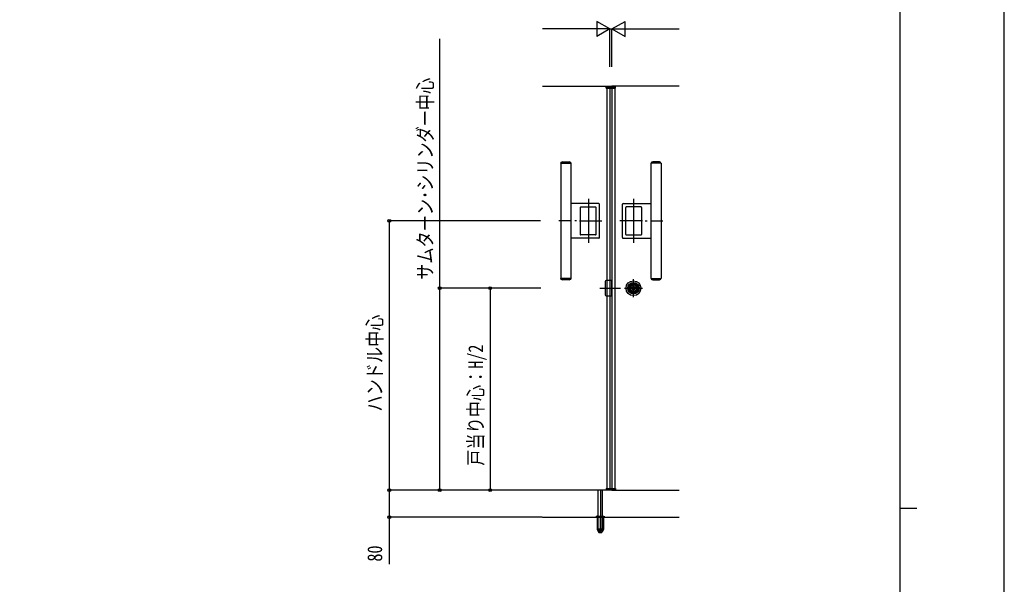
# Model space of a CAD drawing. Units: millimetres, scale not verified. Extents: x -4205 to 4205, y -2970 to 2970.
# Drawn here: x 1279 to 4205, y -101 to 1576 of the extents above; entities that cross this region are included whole.
import ezdxf
from ezdxf.enums import TextEntityAlignment as Align

# ---------------------------------------------------------------- set-up
doc = ezdxf.new("R2010")
doc.units = ezdxf.units.MM
doc.header["$LTSCALE"] = 12
for name, color, linetype in [('0-4_YKK_A1', 4, 'Continuous'), ('0-5_YKK_D', 6, 'Continuous'), ('0-6_YKK_ZWAK', 7, 'Continuous')]:
    doc.layers.add(name, color=color, linetype=linetype)
doc.styles.add('ＭＳ ゴシック', font='')
doc.styles.get('ＭＳ ゴシック').set_extended_font_data('MS Gothic')

msp = doc.modelspace()

# ---------------------------------------------------------------- linework, layer by layer
at = {"layer": '0-4_YKK_A1'}
for p, q in [((3022.12, 1372.63), (3022.33, 1376.68)), ((3048.71, 1377.63), (3023.33, 1377.63)), ((3049.92, 1372.63), (3049.71, 1376.68)), ((3022.12, 1372.63), (3049.92, 1372.63)), ((3024.02, 1374.63), (3048.02, 1374.63)), ((3024.02, 1374.63), (3024.02, 1372.63)), ((3024.02, 1372.63), (3024.02, 183.63)), ((3048.02, 1374.63), (3048.02, 1372.63)), ((3048.02, 1372.63), (3048.02, 183.63)), ((2887.02, 1149.63), (2887.02, 806.63)), ((2887.02, 1149.63), (2889.02, 1149.63)), ((2887.32, 1149.63), (2887.32, 1151)), ((2915.74, 1151.44), (2888.3, 1151.44)), ((2889.02, 1149.63), (2917.02, 1149.63)), ((2892.27, 1153.13), (2911.77, 1153.13)), ((2916.72, 1151), (2916.72, 1149.63)), ((2917.02, 1149.63), (2917.02, 806.63)), ((3155.02, 1149.63), (3155.02, 806.63)), ((3183.02, 1149.63), (3155.02, 1149.63)), ((3155.32, 1151), (3155.32, 1149.63)), ((3156.3, 1151.44), (3183.74, 1151.44)), ((3179.77, 1153.13), (3160.27, 1153.13)), ((3185.02, 1149.63), (3183.02, 1149.63)), ((3184.72, 1149.63), (3184.72, 1151)), ((3185.02, 1149.63), (3185.02, 806.63)), ((3000.02, 1029.63), (2917.02, 1029.63)), ((2969.02, 1043.59), (2969.02, 912.79)), ((3002.02, 928.63), (3002.02, 1027.63)), ((3070.02, 928.63), (3070.02, 1027.63)), ((3072.02, 1029.63), (3155.02, 1029.63)), ((3103.02, 1043.59), (3103.02, 912.79)), ((2945.02, 1018.13), (2945.02, 938.13)), ((2946.52, 1019.63), (2990.52, 1019.63)), ((2992.02, 938.13), (2992.02, 1018.13)), ((3080.02, 938.13), (3080.02, 1018.13)), ((3125.52, 1019.63), (3081.52, 1019.63)), ((3127.02, 1018.13), (3127.02, 938.13)), ((2918.48, 978.13), (2881.52, 978.13)), ((2933.99, 978.13), (2928.25, 978.13)), ((2942.3, 978.13), (3009.13, 978.13)), ((3129.74, 978.13), (3062.91, 978.13)), ((3138.05, 978.13), (3143.79, 978.13)), ((3153.56, 978.13), (3190.52, 978.13)), ((2990.52, 936.63), (2946.52, 936.63)), ((3081.52, 936.63), (3125.52, 936.63)), ((3000.02, 926.63), (2917.02, 926.63)), ((3072.02, 926.63), (3155.02, 926.63)), ((2917.02, 806.63), (2887.02, 806.63)), ((2887.32, 805.26), (2887.32, 806.63)), ((2888.3, 804.82), (2915.74, 804.82)), ((2911.77, 803.13), (2892.27, 803.13)), ((2916.72, 806.63), (2916.72, 805.26)), ((3019.02, 798.16), (3019.02, 758.16)), ((3103.02, 751.13), (3103.02, 805.13)), ((3155.02, 806.63), (3185.02, 806.63)), ((3155.32, 806.63), (3155.32, 805.26)), ((3183.74, 804.82), (3156.3, 804.82)), ((3160.27, 803.13), (3179.77, 803.13)), ((3184.72, 805.26), (3184.72, 806.63)), ((3003.02, 778.16), (3064.02, 778.16)), ((3076.02, 778.13), (3130.02, 778.13)), ((3096.32, 776.48), (3096.32, 779.78)), ((3098.83, 779.78), (3096.32, 779.78)), ((3098.83, 776.48), (3096.32, 776.48)), ((3098.86, 777.19), (3098.86, 779.07)), ((3099.16, 779.37), (3099.81, 779.37)), ((3099.16, 776.89), (3099.81, 776.89)), ((3099.92, 779.41), (3100.11, 779.53)), ((3099.92, 776.85), (3100.11, 776.72)), ((3100.11, 779.53), (3101.17, 779.53)), ((3100.11, 776.72), (3101.17, 776.72)), ((3101.17, 779.53), (3101.27, 779.16)), ((3101.17, 776.72), (3101.33, 777.3)), ((3101.42, 779.16), (3101.27, 779.16)), ((3101.52, 777.45), (3101.71, 777.45)), ((3101.98, 778.26), (3101.7, 778.98)), ((3101.98, 777.09), (3101.9, 777.32)), ((3101.98, 777.09), (3103.13, 777.09)), ((3102.12, 778.17), (3102.35, 778.17)), ((3102.5, 778.29), (3102.61, 778.92)), ((3104.06, 779.16), (3102.91, 779.16)), ((3103.54, 777.97), (3103.43, 777.34)), ((3103.92, 778.09), (3103.69, 778.09)), ((3104.06, 779.16), (3104.14, 778.94)), ((3104.06, 778), (3104.34, 777.28)), ((3104.52, 778.81), (3104.33, 778.81)), ((3104.62, 777.09), (3104.77, 777.09)), ((3104.86, 779.53), (3104.71, 778.96)), ((3104.86, 776.72), (3104.77, 777.09)), ((3105.93, 779.53), (3104.86, 779.53)), ((3106.12, 779.41), (3105.93, 779.53)), ((3106.88, 779.37), (3106.23, 779.37)), ((3106.88, 776.89), (3106.23, 776.89)), ((3107.18, 777.19), (3107.18, 779.07)), ((3109.72, 779.78), (3107.21, 779.78)), ((3109.72, 776.48), (3107.21, 776.48)), ((3109.72, 776.48), (3109.72, 779.78)), ((3022.02, 755.16), (3039.02, 755.16)), ((2998.02, 101.13), (2998.02, 178.13)), ((3004.52, 180.13), (3004.52, 50.13)), ((3011.02, 101.13), (3011.02, 178.13)), ((3022.12, 183.63), (3049.92, 183.63)), ((3022.12, 183.63), (3022.33, 179.58)), ((3048.71, 178.63), (3023.33, 178.63)), ((3024.02, 181.63), (3024.02, 183.63)), ((3024.02, 181.63), (3048.02, 181.63)), ((3048.02, 181.63), (3048.02, 183.63)), ((3049.92, 183.63), (3049.71, 179.58)), ((2833.02, 98.13), (3239.02, 98.13)), ((2991.52, 98.97), (2991.52, 98.13)), ((2991.52, 98.13), (3017.52, 98.13)), ((2991.81, 99.67), (3017.23, 99.67)), ((2995.52, 101.13), (2992.18, 99.91)), ((2995.27, 98.13), (2995.27, 61.1)), ((2995.52, 101.13), (3013.52, 101.13)), ((2995.83, 98.13), (2995.83, 60.13)), ((2996.69, 101.13), (2997.19, 100.63)), ((2997.52, 63.07), (2997.19, 100.63)), ((2997.19, 100.63), (3011.85, 100.63)), ((3003.52, 98.13), (3003.52, 60.13)), ((3005.52, 98.13), (3005.52, 60.13)), ((3011.02, 101.13), (3011.02, 62.33)), ((3011.52, 63.07), (3011.85, 100.63)), ((3012.35, 101.13), (3011.85, 100.63)), ((3013.21, 98.13), (3013.21, 60.13)), ((3013.52, 101.13), (3016.86, 99.91)), ((3013.77, 98.13), (3013.77, 61.1)), ((3017.52, 98.97), (3017.52, 98.13)), ((2995.27, 61.1), (3000.16, 52.63)), ((2995.83, 60.13), (3003.52, 60.13)), ((2998.07, 62.01), (2998.07, 62.33)), ((2998.07, 62.01), (3010.97, 62.01)), ((3003.52, 61.1), (3005.52, 61.1)), ((3005.52, 60.13), (3013.21, 60.13)), ((3013.77, 61.1), (3008.88, 52.63)), ((3010.97, 62.33), (3010.97, 62.01)), ((3001.03, 52.13), (3008.01, 52.13))]:
    msp.add_line(p, q, dxfattribs=at)
for points in [[(2833.02, 1378.13), (3033.02, 1378.13), (3033.02, 178.13), (2833.02, 178.13)], [(3239.02, 1378.13), (3039.02, 1378.13), (3039.02, 178.13), (3239.02, 178.13)], [(3039.02, 755.16), (3039.02, 801.16), (3022.02, 801.16)], [(3106.12, 776.85), (3105.93, 776.72), (3104.86, 776.72)], [(3011.02, 62.33), (2998.02, 62.33), (2998.02, 101.13)]]:
    msp.add_lwpolyline(points, dxfattribs=at)
for radius in [22, 17, 14.4, 14, 11.1, 10.9, 9.9, 4.3]:
    msp.add_circle((3103.02, 778.13), radius, dxfattribs=at)
for centre, radius, start, end in [((3023.33, 1376.63), 1, 90, 177), ((3048.71, 1376.63), 1, 3, 90), ((2888.12, 1151), 0.8, 110.76843, 180), ((2902.02, 1114.35), 40, 104.21682, 110.76843), ((2892.27, 1152.83), 0.3, 90, 104.21682), ((2892.27, 1152.83), 0.3, 61.29529, 90), ((2902.02, 1170.64), 20, 241.29529, 250.4307), ((2895.42, 1152.07), 0.3, 250.4307, 279.9206), ((2902.02, 1114.35), 38, 80.0794, 99.9206), ((2908.62, 1152.07), 0.3, 260.0794, 289.5693), ((2902.02, 1170.64), 20, 289.5693, 298.70471), ((2911.77, 1152.83), 0.3, 90, 118.70471), ((2911.77, 1152.83), 0.3, 75.78318, 90), ((2902.02, 1114.35), 40, 69.23157, 75.78318), ((2915.92, 1151), 0.8, 0, 69.23157), ((3156.12, 1151), 0.8, 110.76843, 180), ((3170.02, 1114.35), 40, 104.21682, 110.76843), ((3160.27, 1152.83), 0.3, 90, 104.21682), ((3160.27, 1152.83), 0.3, 61.29529, 90), ((3170.02, 1170.64), 20, 241.29529, 250.4307), ((3163.42, 1152.07), 0.3, 250.4307, 279.9206), ((3170.02, 1114.35), 38, 80.0794, 99.9206), ((3176.62, 1152.07), 0.3, 260.0794, 289.5693), ((3170.02, 1170.64), 20, 289.5693, 298.70471), ((3179.77, 1152.83), 0.3, 90, 118.70471), ((3179.77, 1152.83), 0.3, 75.78318, 90), ((3170.02, 1114.35), 40, 69.23157, 75.78318), ((3183.92, 1151), 0.8, 0, 69.23157), ((3000.02, 1027.63), 2, 0, 90), ((3072.02, 1027.63), 2, 90, 180), ((2946.52, 1018.13), 1.5, 90, 180), ((2946.52, 1018.13), 1.5, 90, 180), ((2990.52, 1018.13), 1.5, 0, 90), ((2990.52, 1018.13), 1.5, 0, 90), ((3081.52, 1018.13), 1.5, 90, 180), ((3081.52, 1018.13), 1.5, 90, 180), ((3125.52, 1018.13), 1.5, 0, 90), ((3125.52, 1018.13), 1.5, 0, 90), ((2946.52, 938.13), 1.5, 180, 270), ((2946.52, 938.13), 1.5, 180, 270), ((2990.52, 938.13), 1.5, 270, 0), ((2990.52, 938.13), 1.5, 270, 0), ((3081.52, 938.13), 1.5, 180, 270), ((3081.52, 938.13), 1.5, 180, 270), ((3125.52, 938.13), 1.5, 270, 0), ((3125.52, 938.13), 1.5, 270, 0), ((3000.02, 928.63), 2, 270, 0), ((3072.02, 928.63), 2, 180, 270), ((2888.12, 805.26), 0.8, 180, 249.23157), ((2902.02, 841.91), 40, 249.23157, 255.78318), ((2892.27, 803.43), 0.3, 255.78318, 270), ((2892.27, 803.43), 0.3, 270, 298.70471), ((2902.02, 785.62), 20, 109.5693, 118.70471), ((2895.42, 804.19), 0.3, 80.0794, 109.5693), ((2902.02, 841.91), 38, 260.0794, 279.9206), ((2908.62, 804.19), 0.3, 70.4307, 99.9206), ((2902.02, 785.62), 20, 61.29529, 70.4307), ((2911.77, 803.43), 0.3, 241.29529, 270), ((2911.77, 803.43), 0.3, 270, 284.21682), ((2902.02, 841.91), 40, 284.21682, 290.76843), ((2915.92, 805.26), 0.8, 290.76843, 0), ((3022.02, 798.16), 3, 90, 180), ((3156.12, 805.26), 0.8, 180, 249.23157), ((3170.02, 841.91), 40, 249.23157, 255.78318), ((3160.27, 803.43), 0.3, 255.78318, 270), ((3160.27, 803.43), 0.3, 270, 298.70471), ((3170.02, 785.62), 20, 109.5693, 118.70471), ((3163.42, 804.19), 0.3, 80.0794, 109.5693), ((3170.02, 841.91), 38, 260.0794, 279.9206), ((3176.62, 804.19), 0.3, 70.4307, 99.9206), ((3170.02, 785.62), 20, 61.29529, 70.4307), ((3179.77, 803.43), 0.3, 241.29529, 270), ((3179.77, 803.43), 0.3, 270, 284.21682), ((3170.02, 841.91), 40, 284.21682, 290.76843), ((3183.92, 805.26), 0.8, 290.76843, 0), ((3103.02, 778.13), 5.65, 163.01998, 196.97968), ((3103.02, 778.13), 4.5, 21.51019, 158.48981), ((3103.02, 778.13), 4.5, 201.51019, 338.48981), ((3099.16, 779.07), 0.3, 90, 180), ((3099.16, 777.19), 0.3, 180, 270), ((3099.81, 779.57), 0.2, 270, 305), ((3099.81, 776.69), 0.2, 55, 90), ((3101.52, 777.25), 0.2, 90, 165), ((3101.42, 778.86), 0.3, 22, 90), ((3101.71, 777.25), 0.2, 20, 90), ((3102.12, 778.32), 0.15, 202, 270), ((3102.35, 778.32), 0.15, 270, 350), ((3102.91, 778.86), 0.3, 90, 170), ((3103.13, 777.39), 0.3, 270, 350), ((3103.69, 777.94), 0.15, 90, 170), ((3103.92, 777.94), 0.15, 22, 90), ((3104.33, 779.01), 0.2, 200, 270), ((3104.62, 777.39), 0.3, 202, 270), ((3104.52, 779.01), 0.2, 270, 345), ((3106.23, 779.57), 0.2, 235, 270), ((3106.23, 776.69), 0.2, 90, 125), ((3106.88, 779.07), 0.3, 0, 90), ((3106.88, 777.19), 0.3, 270, 0), ((3103.02, 778.13), 5.65, 343.02032, 16.98002), ((3022.02, 758.16), 3, 180, 270), ((3023.33, 179.63), 1, 183, 270), ((3048.71, 179.63), 1, 270, 357), ((2992.52, 98.97), 1, 110, 180), ((3016.52, 98.97), 1, 0, 70), ((3004.52, 63.13), 7, 180.5, 359.5), ((3004.52, 65.43), 7.3, 207.94179, 270), ((3004.52, 65.43), 7.3, 270, 332.05821), ((3001.03, 53.13), 1, 210, 270), ((3008.01, 53.13), 1, 270, 330)]:
    msp.add_arc(centre, radius, start, end, dxfattribs=at)
at = {"layer": '0-5_YKK_D'}
for p, q in [((3033.02, 1548.13), (2994.05, 1570.63)), ((2994.05, 1570.63), (2994.05, 1525.63)), ((3039.02, 1548.13), (3077.99, 1570.63)), ((3077.99, 1525.63), (3077.99, 1570.63)), ((2988.02, 1548.13), (2833.02, 1548.13)), ((3033.02, 1548.13), (2955.08, 1548.13)), ((3033.02, 1548.13), (2994.05, 1525.63)), ((3033.02, 1548.13), (3016.02, 1548.13)), ((3033.02, 1435.25), (3033.02, 1549.13)), ((3033.02, 1435.25), (3033.02, 1549.13)), ((3033.02, 1548.13), (3039.02, 1548.13)), ((3039.02, 1435.25), (3039.02, 1549.13)), ((3039.02, 1435.25), (3039.02, 1549.13)), ((3039.02, 1548.13), (3056.02, 1548.13)), ((3039.02, 1548.13), (3077.99, 1525.63)), ((3039.02, 1548.13), (3116.96, 1548.13)), ((3084.02, 1548.13), (3239.02, 1548.13)), ((2826.31, 978.13), (2376.31, 978.13)), ((2377.31, 978.13), (2377.31, 178.13)), ((2817.86, 778.13), (2526.31, 778.13)), ((2827.86, 778.13), (2676.31, 778.13)), ((2677.31, 778.13), (2677.31, 178.13)), ((2826.31, 178.13), (2376.31, 178.13)), ((2826.31, 178.13), (2376.31, 178.13)), ((2826.31, 178.13), (2526.31, 178.13)), ((2832.02, 178.13), (2676.31, 178.13)), ((2832.02, 98.13), (2376.31, 98.13))]:
    msp.add_line(p, q, dxfattribs=at)
for points in [[(2527.31, 178.13), (2527.31, 778.13), (2527.31, 1518.33)], [(2377.31, 178.13), (2377.31, 98.13), (2377.31, -41.87)]]:
    msp.add_lwpolyline(points, dxfattribs=at)
for centre in [(2377.31, 978.13), (2527.31, 778.13), (2677.31, 778.13), (2377.31, 178.13), (2527.31, 178.13), (2677.31, 178.13), (2377.31, 98.13)]:
    msp.add_circle(centre, 4.25, dxfattribs=at)
at = {"layer": '0-6_YKK_ZWAK'}
for p, q in [((3895.02, 2775), (3895.02, -2525)), ((3895.02, 125), (3945.02, 125))]:
    msp.add_line(p, q, dxfattribs=at)
msp.add_lwpolyline([(-4205, -2970), (4205, -2970), (4205, 2970), (-4205, 2970)], close=True, dxfattribs=at)

# ---------------------------------------------------------------- texts
at = {"layer": '0-5_YKK_D', "style": 'ＭＳ ゴシック', "width": 0.8}
for s, p in [('サムターン･シリンダー中心', (2519.31, 803.13)), ('ハンドル中心', (2369.31, 411.73)), ('戸当り中心：H/2', (2669.31, 250.93)), ('80', (2369.31, -33.87))]:
    msp.add_text(s, height=43.99, rotation=90, dxfattribs=at).set_placement(p, align=Align.BOTTOM_LEFT)

doc.saveas('drawing.dxf')
